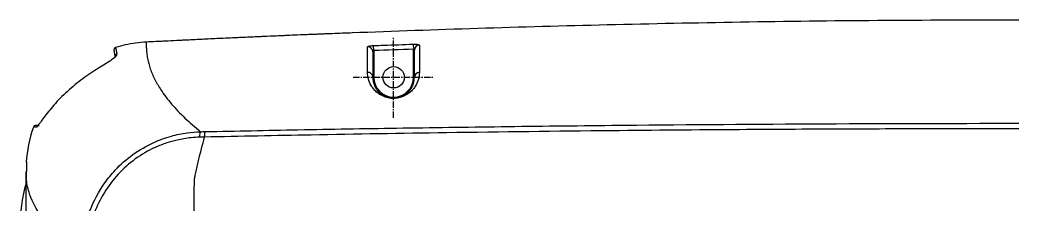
# Model space of a CAD drawing. Header units: millimetres. Extents: x -8699 to 14519, y -2727 to 7848.
# Drawn here: x -7614.3 to -7417.1, y 7221.5 to 7257.9 of the extents above; entities that cross this region are included whole.
import ezdxf

# ---------------------------------------------------------------- set-up
doc = ezdxf.new("R2010")
doc.units = ezdxf.units.MM
doc.linetypes.add('CENTER', pattern=[2, 1.25, -0.25, 0.25, -0.25])
doc.layers.add('1', color=7, linetype='Continuous', true_color=0xffffff)

msp = doc.modelspace()

# ---------------------------------------------------------------- linework, layer by layer
at = {"layer": '1', "color": 8, "linetype": 'CENTER'}
for p, q in [((-7540.54, 7238.61), (-7540.54, 7254.61)), ((-7548.54, 7246.61), (-7532.54, 7246.61))]:
    msp.add_line(p, q, dxfattribs=at)
at = {"layer": '1', "color": 7, "linetype": 'Continuous'}
for p, q in [((-7595.4, 7252.45), (-7595.4, 7252.45)), ((-7544.45, 7251.86), (-7544.49, 7252.85)), ((-7536.66, 7253.12), (-7536.63, 7252.14))]:
    msp.add_line(p, q, dxfattribs=at)
at = {"layer": '1', "color": 8, "linetype": 'Continuous'}
for p, q in [((-7536.63, 7246.61), (-7536.63, 7252.14)), ((-7544.45, 7251.86), (-7544.45, 7246.61)), ((-7536.63, 7246.61), (-7536.43, 7246.61))]:
    msp.add_line(p, q, dxfattribs=at)
at = {"layer": '1', "color": 7, "linetype": 'Continuous'}
msp.add_circle((-7540.54, 7246.61), 2.1, dxfattribs=at)
msp.add_arc((-7595.25, 7251.98), 0.5, 107.2539, 190.6436, dxfattribs=at)
at = {"layer": '1', "color": 8, "linetype": 'Continuous'}
msp.add_arc((-7540.54, 7246.61), 3.91, 180, 0, dxfattribs=at)
for centre, major_axis, ratio, start_param, end_param in [((-7595.25, 7251.98), (0.491, 0.092), 0.987729, 1.684764, 3.141582), ((-7595, 7250.68), (0.491, 0.096), 0.987263, 1.6676, 3.10899), ((-7545.65, 7246.61), (1, 0), 0.984965, 0, 1.604763), ((-7535.43, 7246.61), (1, 0), 0.984817, 1.601897, 3.141593)]:
    msp.add_ellipse(centre, major_axis=major_axis, ratio=ratio, start_param=start_param, end_param=end_param, dxfattribs=at)
at = {"layer": '1', "color": 7, "linetype": 'Continuous'}
for centre, ratio, start_param, end_param in [((-7545.65, 7251.61), 0.985643, 0, 1.606693), ((-7535.43, 7251.97), 0.985528, 1.603809, 3.141593)]:
    msp.add_ellipse(centre, major_axis=(1, 0), ratio=ratio, start_param=start_param, end_param=end_param, dxfattribs=at)
for points, knots in [([(-7417.15, 7257.87), (-7426.43, 7257.85), (-7444.74, 7257.81), (-7471.82, 7257.47), (-7498.14, 7256.94), (-7523.7, 7256.25), (-7540.48, 7255.64), (-7548.74, 7255.33)], [0, 0, 0, 0, 0.211539, 0.417313, 0.617317, 0.811547, 1, 1, 1, 1]), ([(-7568.16, 7254.53), (-7569.22, 7254.49), (-7570.94, 7254.41), (-7573.21, 7254.31), (-7574.99, 7254.23), (-7576.69, 7254.15), (-7578.41, 7254.07), (-7580.11, 7253.98), (-7581.75, 7253.91), (-7583.59, 7253.82), (-7586.09, 7253.69), (-7588.08, 7253.59), (-7589.31, 7253.53)], [0, 0, 0, 0, 0.150486, 0.243125, 0.321986, 0.403123, 0.484373, 0.565623, 0.64509, 0.717209, 0.825892, 1, 1, 1, 1]), ([(-7568.29, 7254.52), (-7568.62, 7254.51), (-7568.95, 7254.5), (-7570.62, 7254.42), (-7571.95, 7254.36), (-7578.63, 7254.06), (-7583.97, 7253.8), (-7589.31, 7253.53)], [0, 0, 0, 0, 0.047522, 0.047522, 0.237609, 0.237609, 1, 1, 1, 1]), ([(-7548.63, 7255.34), (-7549.97, 7255.29), (-7552.31, 7255.2), (-7555.29, 7255.08), (-7557.77, 7254.98), (-7560.47, 7254.87), (-7564.09, 7254.71), (-7566.86, 7254.59), (-7568.43, 7254.52)], [0, 0, 0, 0, 0.204044, 0.353221, 0.452476, 0.579888, 0.762396, 1, 1, 1, 1]), ([(-7589.31, 7253.53), (-7590.03, 7253.47), (-7591.43, 7253.37), (-7593.46, 7253), (-7594.76, 7252.63), (-7595.4, 7252.45)], [0, 0, 0, 0, 0.34615, 0.680331, 1, 1, 1, 1]), ([(-7545.69, 7252.6), (-7545.69, 7252.61), (-7545.68, 7252.63), (-7545.63, 7252.67), (-7545.57, 7252.69), (-7545.43, 7252.74), (-7545.34, 7252.76), (-7545.13, 7252.79), (-7545.01, 7252.81), (-7544.76, 7252.83), (-7544.62, 7252.84), (-7544.49, 7252.85)], [0, 0, 0, 0, 0.146006, 0.146006, 0.362837, 0.362837, 0.576518, 0.576518, 0.788185, 0.788185, 1, 1, 1, 1]), ([(-7536.66, 7253.12), (-7536.58, 7253.12), (-7536.49, 7253.12), (-7536.28, 7253.12), (-7536.15, 7253.12), (-7535.92, 7253.1), (-7535.81, 7253.09), (-7535.64, 7253.06), (-7535.58, 7253.04), (-7535.48, 7253), (-7535.46, 7252.98), (-7535.46, 7252.95)], [0, 0, 0, 0, 0.134016, 0.134016, 0.347071, 0.347071, 0.563356, 0.563356, 0.781754, 0.781754, 1, 1, 1, 1]), ([(-7536.43, 7251.97), (-7536.44, 7252.02), (-7536.45, 7252.12), (-7536.57, 7252.13), (-7536.63, 7252.14)], [0, 0, 0, 0, 0.564238, 1, 1, 1, 1]), ([(-7595.18, 7250.93), (-7595.19, 7250.93), (-7595.23, 7250.84), (-7595.38, 7250.64), (-7595.83, 7250.25), (-7596.59, 7249.73), (-7598.12, 7248.78), (-7600.62, 7247.25), (-7603.84, 7244.86), (-7606.77, 7242.12), (-7608.65, 7239.9), (-7609.78, 7238.39), (-7610.42, 7237.49), (-7610.87, 7236.86), (-7611.01, 7236.79), (-7611.07, 7236.76)], [0, 0, 0, 0, 0.001969, 0.045288, 0.089542, 0.154501, 0.219583, 0.349262, 0.478909, 0.607942, 0.738985, 0.805296, 0.869786, 0.936305, 1, 1, 1, 1]), ([(-7544.65, 7246.61), (-7544.63, 7246.32), (-7544.6, 7245.79), (-7544.38, 7245.1), (-7544.08, 7244.49), (-7543.69, 7243.94), (-7543.16, 7243.42), (-7542.58, 7243.02), (-7541.97, 7242.74), (-7541.4, 7242.58), (-7540.82, 7242.5), (-7540.18, 7242.5), (-7539.66, 7242.59), (-7539.21, 7242.71), (-7538.76, 7242.89), (-7538.34, 7243.13), (-7537.87, 7243.47), (-7537.4, 7243.93), (-7536.93, 7244.59), (-7536.52, 7245.49), (-7536.46, 7246.2), (-7536.43, 7246.61)], [0, 0, 0, 0, 0.10558, 0.188898, 0.249955, 0.326442, 0.389547, 0.439351, 0.476023, 0.50001, 0.510897, 0.519011, 0.529001, 0.543849, 0.564531, 0.591397, 0.6246, 0.680282, 0.749732, 0.852944, 1, 1, 1, 1]), ([(-7610.96, 7237.07), (-7611.03, 7237.09), (-7611.16, 7237.13), (-7611.36, 7237.08), (-7611.52, 7236.97), (-7611.57, 7236.87), (-7611.59, 7236.82)], [0, 0, 0, 0, 0.23634, 0.501893, 0.753104, 1, 1, 1, 1]), ([(-7602.29, 7211.1), (-7602.27, 7211.63), (-7602.24, 7213.2), (-7601.9, 7215.54), (-7601.27, 7218.09), (-7600.09, 7221.56), (-7598.2, 7225.08), (-7595.25, 7228.75), (-7592.05, 7231.54), (-7588.24, 7233.74), (-7584.58, 7235.05), (-7581.47, 7235.72), (-7579.53, 7235.84), (-7578.63, 7235.9)], [0, 0, 0, 0, 0.042107, 0.124912, 0.187139, 0.25014, 0.415334, 0.499756, 0.622472, 0.749236, 0.845916, 0.929202, 1, 1, 1, 1]), ([(-7579.6, 7216.06), (-7579.66, 7216.81), (-7579.75, 7217.96), (-7579.83, 7219.55), (-7579.92, 7220.55), (-7579.9, 7221.37), (-7579.9, 7222.14), (-7579.88, 7223.54), (-7579.87, 7224.9), (-7579.84, 7226.08), (-7579.85, 7226.7), (-7579.69, 7227.3), (-7579.53, 7228.08), (-7579.31, 7229.03), (-7578.76, 7231.36), (-7578.25, 7233.29), (-7577.84, 7234.84)], [0, 0, 0, 0, 0.119728, 0.185364, 0.254236, 0.280037, 0.31464, 0.377181, 0.502366, 0.531447, 0.56478, 0.600756, 0.627341, 0.689362, 0.752462, 1, 1, 1, 1])]:
    msp.add_open_spline(points, degree=3, knots=knots, dxfattribs=at)
at = {"layer": '1', "color": 8, "linetype": 'Continuous'}
for points, knots in [([(-7548.74, 7255.33), (-7552.91, 7255.17), (-7557.08, 7255.01), (-7563.59, 7254.73), (-7565.94, 7254.63), (-7568.29, 7254.52)], [0, 0, 0, 0, 0.639369, 0.639369, 1, 1, 1, 1]), ([(-7595.4, 7252.45), (-7595.36, 7252.23), (-7595.27, 7251.81), (-7595.19, 7251.37), (-7595.14, 7251.15)], [0, 0, 0, 0, 0.5, 1, 1, 1, 1]), ([(-7589.31, 7252.36), (-7589.29, 7252.02), (-7589.27, 7251.34), (-7589.06, 7249.98), (-7588.6, 7248.26), (-7587.71, 7246.2), (-7586.36, 7243.89), (-7584.44, 7241.36), (-7581.84, 7238.61), (-7579.69, 7236.79), (-7578.63, 7235.9)], [0, 0, 0, 0, 0.062535, 0.125028, 0.24997, 0.377174, 0.499966, 0.670227, 0.836844, 1, 1, 1, 1]), ([(-7545.69, 7247.6), (-7545.69, 7247.71), (-7545.69, 7247.83), (-7545.69, 7248.4), (-7545.69, 7248.86), (-7545.69, 7250.42), (-7545.69, 7251.51), (-7545.69, 7252.6)], [0, 0, 0, 0, 0.068357, 0.068357, 0.341785, 0.341785, 1, 1, 1, 1]), ([(-7544.49, 7252.85), (-7543.82, 7252.87), (-7543.16, 7252.89), (-7540.55, 7252.99), (-7538.6, 7253.05), (-7536.66, 7253.12)], [0, 0, 0, 0, 0.255377, 0.255377, 1, 1, 1, 1]), ([(-7535.46, 7252.95), (-7535.46, 7252.84), (-7535.46, 7252.73), (-7535.46, 7252.16), (-7535.46, 7251.71), (-7535.46, 7250.04), (-7535.46, 7248.83), (-7535.46, 7247.6)], [0, 0, 0, 0, 0.064077, 0.064077, 0.320384, 0.320384, 1, 1, 1, 1]), ([(-7544.45, 7251.86), (-7544.51, 7251.83), (-7544.63, 7251.77), (-7544.65, 7251.66), (-7544.65, 7251.61)], [0, 0, 0, 0, 0.493952, 1, 1, 1, 1]), ([(-7535.46, 7247.6), (-7535.47, 7247.37), (-7535.48, 7246.93), (-7535.66, 7246.04), (-7536.04, 7245.15), (-7536.67, 7244.25), (-7537.26, 7243.68), (-7537.88, 7243.23), (-7538.37, 7242.97), (-7538.77, 7242.81), (-7538.99, 7242.73), (-7539.2, 7242.67), (-7539.4, 7242.62), (-7539.64, 7242.57), (-7539.98, 7242.51), (-7540.47, 7242.48), (-7540.85, 7242.49), (-7541.12, 7242.52), (-7541.48, 7242.56), (-7541.89, 7242.65), (-7542.25, 7242.77), (-7542.5, 7242.86), (-7542.73, 7242.96), (-7543.08, 7243.14), (-7543.5, 7243.39), (-7544.03, 7243.81), (-7544.55, 7244.34), (-7545.13, 7245.2), (-7545.49, 7246.06), (-7545.66, 7246.94), (-7545.68, 7247.37), (-7545.69, 7247.6)], [0, 0, 0, 0, 0.063909, 0.125087, 0.250065, 0.312596, 0.375091, 0.406401, 0.437619, 0.445553, 0.453305, 0.459934, 0.464453, 0.46902, 0.477275, 0.484794, 0.492655, 0.496743, 0.500568, 0.516104, 0.531987, 0.539876, 0.547687, 0.563386, 0.594599, 0.625736, 0.688045, 0.750459, 0.875211, 0.935894, 1, 1, 1, 1]), ([(-7611.07, 7236.76), (-7611.16, 7236.77), (-7611.36, 7236.8), (-7611.52, 7236.79), (-7611.61, 7236.78)], [0, 0, 0, 0, 0.47524, 1, 1, 1, 1]), ([(-7417.15, 7236.47), (-7422.11, 7236.47), (-7433.2, 7236.47), (-7451.58, 7236.41), (-7473.43, 7236.3), (-7500, 7236.08), (-7528.19, 7235.73), (-7554.94, 7235.3), (-7570.85, 7234.98), (-7577.84, 7234.84)], [0, 0, 0, 0, 0.092563, 0.206751, 0.342563, 0.5, 0.702301, 0.868968, 1, 1, 1, 1]), ([(-7577.7, 7235.92), (-7571.6, 7236.04), (-7559.03, 7236.3), (-7539.57, 7236.63), (-7518.94, 7236.92), (-7491.74, 7237.23), (-7457.68, 7237.5), (-7430.88, 7237.54), (-7417.15, 7237.56)], [0, 0, 0, 0, 0.114203, 0.235601, 0.364208, 0.500007, 0.74378, 1, 1, 1, 1]), ([(-7578.78, 7234.82), (-7579.37, 7234.79), (-7580.87, 7234.71), (-7583.07, 7234.34), (-7585.42, 7233.68), (-7588.25, 7232.59), (-7591.59, 7230.66), (-7595.01, 7227.64), (-7597.72, 7224), (-7599.73, 7219.91), (-7600.8, 7216.26), (-7601.21, 7213.65), (-7601.34, 7212.15), (-7601.35, 7211.4), (-7601.35, 7211.03)], [0, 0, 0, 0, 0.048415, 0.125033, 0.183555, 0.250524, 0.375629, 0.500271, 0.624932, 0.749986, 0.875031, 0.937834, 0.969335, 1, 1, 1, 1]), ([(-7602.29, 7211.1), (-7605.87, 7213.96), (-7608.6, 7216.83), (-7611.34, 7221.13), (-7612.02, 7222.57), (-7612.76, 7224.91), (-7612.94, 7225.83), (-7613.02, 7226.74)], [0, 0, 0, 0, 0.549458, 0.549458, 0.824187, 0.824187, 1, 1, 1, 1])]:
    msp.add_open_spline(points, degree=3, knots=knots, dxfattribs=at)
for points in [[(-7589.31, 7252.36), (-7589.32, 7252.75), (-7589.32, 7253.14), (-7589.31, 7253.53)], [(-7536.63, 7252.14), (-7539.24, 7252.05), (-7541.84, 7251.96), (-7544.45, 7251.86)], [(-7578.63, 7235.9), (-7578.32, 7235.9), (-7578.01, 7235.91), (-7577.7, 7235.92)]]:
    msp.add_open_spline(points, degree=3, dxfattribs=at)
at = {"layer": '1', "color": 7, "linetype": 'Continuous'}
for points, degree in [([(-7536.43, 7246.61), (-7536.43, 7248.42), (-7536.43, 7250.21), (-7536.43, 7251.97)], 3), ([(-7595.74, 7251.9), (-7595.5, 7250.6)], 1), ([(-7544.65, 7251.61), (-7544.65, 7249.97), (-7544.65, 7248.3), (-7544.65, 7246.61)], 3), ([(-7611.61, 7236.78), (-7612.43, 7234.48), (-7612.88, 7232.14), (-7613.03, 7229.88)], 3), ([(-7610.49, 7237.05), (-7610.87, 7237.14), (-7611.21, 7237.11)], 2), ([(-7578.78, 7234.82), (-7578.75, 7235.36), (-7578.7, 7235.77), (-7578.63, 7235.89)], 3), ([(-7577.84, 7234.84), (-7578.16, 7234.83), (-7578.47, 7234.82), (-7578.78, 7234.82)], 3), ([(-7612.98, 7229.95), (-7613.03, 7226.7)], 1), ([(-7613.08, 7228.08), (-7613.09, 7222.62), (-7613.11, 7217.16)], 2), ([(-7613.17, 7225.35), (-7613.88, 7222.77), (-7614.26, 7220.08), (-7614.26, 7217.38)], 3)]:
    msp.add_open_spline(points, degree=degree, dxfattribs=at)
at = {"layer": '1', "color": 8, "linetype": 'Continuous'}
msp.add_rational_spline([(-7577.84, 7234.84), (-7577.8, 7235.71), (-7577.7, 7235.92)], [0.999987725205, 0.936523144323, 1], degree=2, dxfattribs=at)

doc.saveas('drawing.dxf')
